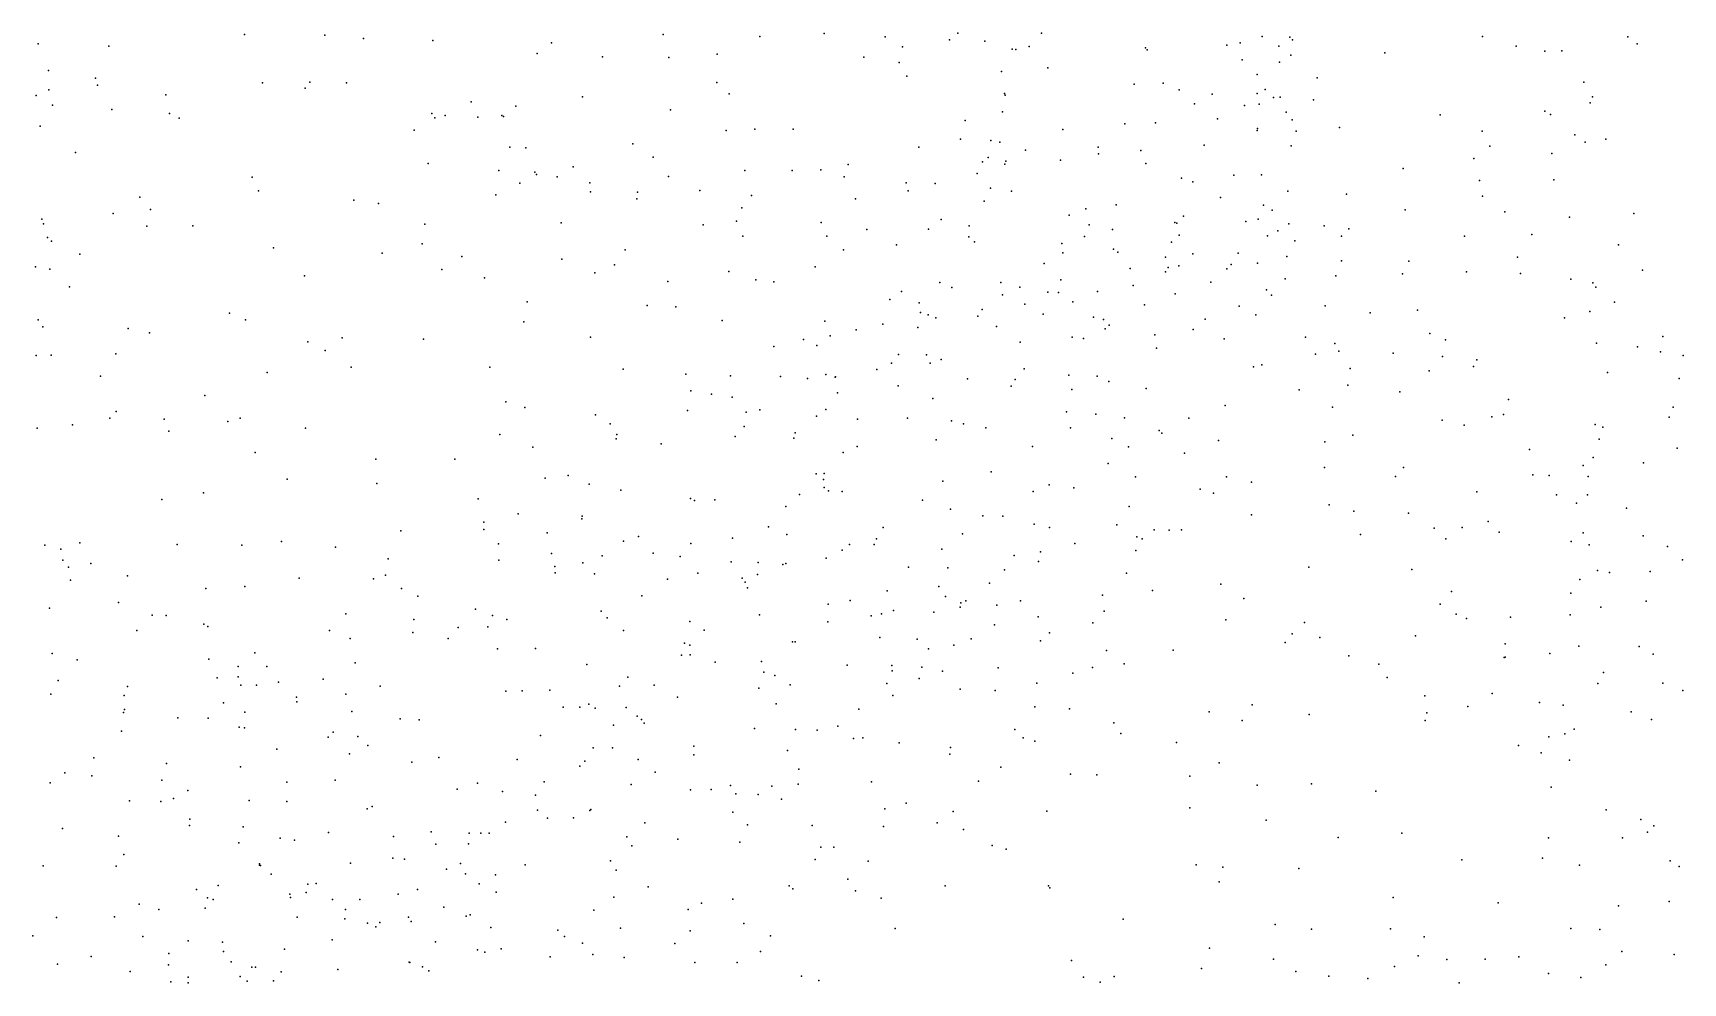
# Model space of a CAD drawing. Header units: metres. Extents: x -25 to 25, y -27.8 to 27.8.
# Drawn here: x 1.44 to 2.821, y -3.174 to -2.379 of the extents above; entities that cross this region are included whole.
import ezdxf

# ---------------------------------------------------------------- set-up
doc = ezdxf.new("R2010")
doc.units = ezdxf.units.M

msp = doc.modelspace()

# ---------------------------------------------------------------- linework, layer by layer
for p in [(1.4441, -2.3882, -6.7238), (1.617, -2.3804, 13.5545), (1.6842, -2.3808, 13.8907), (1.7166, -2.3837, 14.5938), (1.7745, -2.3854, 14.3115), (1.8739, -2.3872, -8.1674), (1.9675, -2.3804, -8.2717), (2.0484, -2.3819, 10.3685), (2.1021, -2.3795, -12.0012), (2.1532, -2.3823, 18.8787), (2.2072, -2.3848, -8.7121), (2.214, -2.3791, -11.7757), (2.2366, -2.3859, -11.6788), (2.2842, -2.3793, -11.0879), (2.4393, -2.3892, 24.5437), (2.4504, -2.3873, 24.0969), (2.4688, -2.3819, -10.0696), (2.492, -2.3827, -9.3391), (2.4943, -2.3847, -10.371), (2.6532, -2.382, 12.3128), (2.7749, -2.3824, 24.982), (2.7826, -2.3881, 23.6715), (1.5034, -2.3901, -12.7371), (1.8619, -2.3962, 13.2505), (1.9165, -2.399, -12.2586), (1.9721, -2.3996, -12.1908), (2.0127, -2.3967, 13.0963), (2.1353, -2.3993, -8.5765), (2.1678, -2.3907, 18.7955), (2.2595, -2.3926, -11.4895), (2.2626, -2.3929, -11.39), (2.2739, -2.3905, 10.5694), (2.3711, -2.3916, -10.8597), (2.3726, -2.3931, -9.0119), (2.4521, -2.4014, -9.8737), (2.4829, -2.39, -9.6579), (2.4928, -2.3975, -10.4752), (2.5715, -2.3957, 10.9692), (2.6815, -2.3902, 24.9263), (2.7054, -2.3944, 23.7263), (2.7198, -2.394, 11.4342), (1.4529, -2.4105, -22.5562), (1.4923, -2.417, 10.2813), (2.165, -2.4038, -11.8704), (2.1714, -2.4152, 13.0106), (2.2505, -2.4114, -11.592), (2.2895, -2.4081, 12.8428), (2.4646, -2.4137, -9.9536), (2.4832, -2.4035, -10.202), (2.515, -2.4165, -18.6016), (1.4532, -2.4265, -6.9832), (1.4938, -2.4226, -22.813), (1.5512, -2.4308, -7.978), (1.6321, -2.4207, -8.0078), (1.6676, -2.4253, -12.5094), (1.6715, -2.4202, 13.6813), (1.7024, -2.4209, -23.9525), (2.0122, -2.4205, 10.2884), (2.0227, -2.43, -8.3721), (2.253, -2.4296, -11.3016), (2.3616, -2.422, 12.7812), (2.386, -2.4211, 10.665), (2.3994, -2.4265, 24.3385), (2.427, -2.4303, 24.6243), (2.4647, -2.4298, -9.3847), (2.4714, -2.4264, -10.1344), (2.7381, -2.4203, 11.8793), (1.4425, -2.4315, -7.1306), (1.4563, -2.4394, -6.8666), (1.5058, -2.4432, 14.9135), (1.8066, -2.4366, 13.9797), (1.8442, -2.4403, 14.3092), (1.8999, -2.4325, -8.221), (1.9736, -2.4434, -8.3185), (2.2536, -2.4312, 10.4977), (2.4121, -2.4382, 24.1653), (2.454, -2.4398, -10.6841), (2.4663, -2.4385, -9.5284), (2.4782, -2.4331, -10.5826), (2.4839, -2.4327, 10.8007), (2.5118, -2.4351, -24.9851), (2.7055, -2.4446, 12.2167), (2.7435, -2.4374, 11.5409), (2.7453, -2.4326, 11.6294), (1.4458, -2.4571, -6.7447), (1.5543, -2.4464, 10.2185), (1.5622, -2.4502, -12.5776), (1.7738, -2.4464, 13.813), (1.7762, -2.4501, 13.4798), (1.7848, -2.4481, 14.5961), (1.8123, -2.4496, -12.3398), (1.8323, -2.4482, 14.451), (1.8337, -2.4488, -8.1664), (2.2201, -2.4522, -8.8391), (2.2515, -2.4449, -11.2243), (2.3538, -2.455, -10.8877), (2.3796, -2.4541, 24.4309), (2.4315, -2.4509, -9.2945), (2.4888, -2.4454, -10.2748), (2.494, -2.4517, -10.4067), (2.5336, -2.4581, 24.8905), (2.6177, -2.4476, -28.7831), (2.7101, -2.4474, 11.2536), (1.7589, -2.4604, -12.3852), (1.9419, -2.4717, -23.9871), (2.0201, -2.4606, 13.1916), (2.0442, -2.4594, -8.4536), (2.0761, -2.4596, -12.0372), (2.2163, -2.468, -11.6928), (2.2416, -2.4691, -11.4993), (2.2491, -2.4703, 12.9369), (2.3019, -2.4597, -10.9942), (2.4647, -2.4606, 24.7555), (2.4649, -2.4589, 12.6609), (2.4974, -2.4611, 23.9143), (2.6531, -2.4613, 11.0563), (2.7305, -2.4644, 12.0826), (2.7393, -2.4704, 11.3713), (2.7565, -2.4679, 11.8066), (1.4754, -2.479, -24.0336), (1.8391, -2.4745, 13.883), (1.8525, -2.4752, 13.4482), (1.9591, -2.483, 10.1755), (2.1813, -2.4745, -11.8189), (2.2394, -2.4831, -11.3992), (2.2706, -2.4771, -26.4881), (2.2999, -2.4856, -9.0218), (2.3316, -2.4746, -23.566), (2.3318, -2.4801, -9.0903), (2.3673, -2.4774, 24.5572), (2.4204, -2.4729, -26.6863), (2.493, -2.4735, -10.5123), (2.6461, -2.4842, -18.2115), (2.6594, -2.4738, 12.3454), (2.7112, -2.4798, 25.0479), (1.6233, -2.4997, 14.8668), (1.7706, -2.4883, 14.677), (1.8299, -2.494, 13.6993), (1.8599, -2.4954, 13.5298), (1.8613, -2.4975, 14.5272), (1.8788, -2.4993, 10.1158), (1.8922, -2.4911, -12.2611), (1.9718, -2.4992, 13.4308), (2.0358, -2.4942, 13.3295), (2.0753, -2.4942, -15.1026), (2.0994, -2.4935, -8.6291), (2.1189, -2.4994, -8.706), (2.1223, -2.4891, 10.2668), (2.2303, -2.4965, 10.3768), (2.2346, -2.4869, -11.5715), (2.2534, -2.4887, -8.9477), (2.2542, -2.4864, -11.1289), (2.3715, -2.4882, 24.2194), (2.445, -2.498, 24.8436), (2.4684, -2.4977, -15.0484), (2.5868, -2.4924, 10.8842), (1.6288, -2.5112, -8.0528), (1.8473, -2.5046, -8.2144), (1.9061, -2.5044, 14.4109), (1.9066, -2.512, 13.7705), (1.946, -2.5123, 14.122), (1.9981, -2.5108, -12.1308), (2.1707, -2.5045, 13.3439), (2.1725, -2.511, 13.4683), (2.1951, -2.505, 13.1527), (2.2415, -2.509, 13.0789), (2.2591, -2.5114, 13.3415), (2.4013, -2.5006, -9.3387), (2.4107, -2.5036, 12.7523), (2.4903, -2.5113, -10.3347), (2.6507, -2.5025, -13.8927), (2.7131, -2.5019, -15.014), (1.5293, -2.5163, 10.1311), (1.5383, -2.5267, 14.9692), (1.7084, -2.519, -15.1395), (1.7291, -2.5216, -8.1192), (1.8273, -2.5145, -12.3104), (1.9455, -2.5178, 14.224), (2.0332, -2.5253, 13.6917), (2.0413, -2.5149, 13.5815), (2.1283, -2.5178, 13.5597), (2.236, -2.5197, -11.2378), (2.3212, -2.5263, 13.1237), (2.3465, -2.5229, 13.3468), (2.4339, -2.5168, -9.9821), (2.47, -2.5231, 10.6638), (2.4773, -2.5273, 24.9426), (2.5395, -2.5138, -18.406), (2.5884, -2.5269, 12.5083), (2.6533, -2.5155, 23.6551), (1.4474, -2.5347, -7.9763), (1.4487, -2.5387, -6.7799), (1.5069, -2.53, -12.5479), (1.5352, -2.5406, -29.3727), (1.5737, -2.5405, -12.4905), (1.768, -2.5391, -23.4181), (1.8821, -2.5378, -8.2691), (2.0008, -2.5397, 13.9243), (2.0287, -2.5366, -8.5073), (2.0997, -2.5377, 10.1871), (2.2001, -2.5351, 13.6085), (2.2235, -2.5405, -11.4838), (2.3072, -2.5315, -10.9752), (2.3239, -2.5397, 24.6272), (2.3958, -2.5375, 13.2405), (2.3975, -2.5381, -9.4607), (2.4029, -2.5323, -9.6154), (2.4552, -2.5367, -10.6879), (2.4654, -2.5347, 23.8581), (2.4912, -2.5387, -10.4015), (2.5206, -2.5404, 10.7438), (2.6719, -2.5288, -26.8875), (2.7261, -2.5332, 11.2074), (2.78, -2.53, 11.7464), (1.4519, -2.5501, -7.0573), (1.4554, -2.5532, 15.0584), (2.034, -2.549, 13.8361), (2.1044, -2.549, -11.9503), (2.1379, -2.5436, 13.7357), (2.1896, -2.5433, 10.2751), (2.2232, -2.5495, -11.3664), (2.2281, -2.5539, 13.7231), (2.3011, -2.5551, 10.3863), (2.32, -2.5492, 24.3022), (2.3435, -2.5436, 24.7473), (2.393, -2.554, -9.789), (2.3994, -2.5482, 13.5263), (2.4734, -2.5489, -10.2281), (2.4819, -2.5445, -10.5713), (2.4962, -2.553, -25.7848), (2.5352, -2.5491, 12.5943), (2.5415, -2.5429, 25.0072), (2.6381, -2.549, 12.4286), (2.6946, -2.5477, 12.2821), (1.479, -2.5642, 10.0822), (1.6412, -2.5589, -12.4374), (1.7321, -2.5633, -12.3771), (1.7658, -2.5554, 10.0426), (1.7989, -2.5661, -8.2116), (1.8827, -2.5682, -12.2471), (1.9356, -2.5606, -12.1925), (2.1184, -2.5605, -24.103), (2.1626, -2.5562, -8.8843), (2.3019, -2.5629, 24.502), (2.3444, -2.5599, 24.8427), (2.3479, -2.5625, 24.1303), (2.3879, -2.5667, -9.8704), (2.4108, -2.5637, 13.0827), (2.4488, -2.5632, -10.124), (2.4895, -2.5661, -10.5008), (2.6826, -2.5667, 23.5897), (2.7672, -2.5564, 11.4059), (1.442, -2.5747, -7.1433), (1.454, -2.5766, -6.9215), (1.6672, -2.5822, 10.013), (1.782, -2.5768, 14.7729), (1.9102, -2.5796, -8.3374), (1.9266, -2.5731, 14.5426), (2.0223, -2.5787, 14.1859), (2.0947, -2.5746, -8.7905), (2.2864, -2.572, -9.174), (2.3583, -2.5761, 13.6925), (2.388, -2.5788, -10.8129), (2.3901, -2.5752, 23.9864), (2.399, -2.5739, 12.891), (2.4393, -2.5763, 12.8142), (2.443, -2.5728, 25.0413), (2.4649, -2.5716, 13.153), (2.5306, -2.5821, 13.5227), (2.5351, -2.5696, 13.3003), (2.5864, -2.5806, -23.5633), (2.5917, -2.57, 25.0889), (2.6398, -2.579, 10.9201), (2.685, -2.5803, 11.0274), (2.7872, -2.5776, -18.837), (1.4705, -2.5915, -12.5238), (1.8179, -2.584, -12.2956), (1.9714, -2.5871, -12.1369), (2.0449, -2.5855, 10.0958), (2.06, -2.5872, 14.0384), (2.167, -2.5954, -8.9594), (2.1989, -2.5879, -11.5399), (2.209, -2.592, -11.1701), (2.25, -2.5879, -11.0898), (2.266, -2.5918, 24.86), (2.2895, -2.5959, 24.3845), (2.2983, -2.5961, 25.1044), (2.3004, -2.5857, 24.9577), (2.331, -2.5953, -9.3784), (2.3609, -2.5903, -9.6445), (2.4258, -2.5874, 13.615), (2.4724, -2.5939, 12.9975), (2.4882, -2.5847, 25.12), (2.7273, -2.585, 12.1849), (2.7456, -2.588, -13.192), (2.7481, -2.5917, -28.7027), (1.8536, -2.6039, 14.7071), (1.9539, -2.607, -8.4682), (1.978, -2.6081, 14.475), (2.1571, -2.602, -11.7609), (2.1816, -2.6048, 24.9093), (2.2344, -2.6103, 13.8352), (2.2515, -2.598, 24.7088), (2.2701, -2.6059, 24.6018), (2.3103, -2.604, 24.1945), (2.3702, -2.6064, 25.1842), (2.3959, -2.5973, -9.9661), (2.4496, -2.6077, -10.1972), (2.4766, -2.5985, 10.5999), (2.5215, -2.6073, 13.0728), (2.7638, -2.6042, 11.999), (1.4441, -2.6189, 15.1153), (1.6044, -2.6135, 14.9889), (1.6178, -2.6191, -8.1247), (1.8508, -2.6207, 9.9826), (2.0168, -2.6196, -8.6579), (2.1027, -2.6201, -11.8876), (2.1512, -2.6228, 10.1337), (2.1828, -2.613, 25.1344), (2.1892, -2.6148, -11.2539), (2.1957, -2.6175, 24.7752), (2.2307, -2.616, 10.2323), (2.2856, -2.6144, -9.2694), (2.3275, -2.6167, -10.8904), (2.336, -2.6188, -9.5632), (2.3408, -2.6234, 24.0377), (2.421, -2.6184, -10.7363), (2.4635, -2.6149, -10.2781), (2.5592, -2.6131, 13.1744), (2.5988, -2.611, 23.6071), (2.7219, -2.6173, 11.1196), (2.7431, -2.612, 12.1035), (1.4481, -2.6249, -7.0423), (1.5195, -2.6262, 10.0071), (1.5374, -2.6299, -8.0973), (1.67, -2.6375, -12.3876), (1.6987, -2.6341, 14.9196), (1.7669, -2.6353, 9.9614), (1.9067, -2.6336, -12.1954), (2.0849, -2.6354, -23.6489), (2.1072, -2.6323, -8.9191), (2.129, -2.6274, 25.0047), (2.1806, -2.6254, -9.0409), (2.2465, -2.6247, 25.204), (2.2662, -2.6377, -24.285), (2.3097, -2.6334, 25.2594), (2.3192, -2.6347, -9.469), (2.3375, -2.6266, -28.9239), (2.3791, -2.6317, -24.5106), (2.4112, -2.6272, -10.0942), (2.437, -2.6349, -10.6446), (2.5051, -2.6335, 25.2188), (2.6091, -2.6305, 25.2142), (2.6224, -2.6359, 13.3623), (2.8043, -2.6331, 11.7785), (1.4425, -2.649, -6.8029), (1.4552, -2.6486, -8.0739), (1.5093, -2.6475, -12.4505), (1.6844, -2.6447, 9.9466), (2.06, -2.6414, -8.8555), (2.096, -2.6406, 25.1143), (2.1643, -2.648, -11.5169), (2.1879, -2.6484, 14.0573), (2.3804, -2.6428, 25.3203), (2.5135, -2.6477, 13.7251), (2.5297, -2.6389, 10.6817), (2.5329, -2.6452, 23.649), (2.5785, -2.6469, 13.6147), (2.6199, -2.6496, 13.22), (2.7486, -2.6386, 11.2314), (2.783, -2.6415, 11.9207), (2.8024, -2.6457, 11.4509), (2.8211, -2.649, 23.4381), (1.636, -2.6632, -8.1778), (1.7062, -2.6587, -8.2224), (1.8224, -2.6587, -12.261), (1.934, -2.6603, -8.5302), (1.9864, -2.6644, -8.7063), (2.1037, -2.6647, 24.7957), (2.1463, -2.6606, -11.6464), (2.1586, -2.6554, -11.3506), (2.1908, -2.6552, 25.3052), (2.2, -2.6523, -9.1474), (2.2695, -2.6601, 25.3406), (2.3071, -2.6653, -9.6351), (2.4615, -2.6583, -10.5317), (2.4685, -2.6568, 23.7416), (2.5424, -2.6597, 12.9928), (2.6085, -2.6617, -13.6097), (2.6456, -2.6582, 10.8828), (2.6484, -2.6526, 12.4459), (2.758, -2.6632, -13.9775), (1.4965, -2.6661, -23.0897), (1.9907, -2.6785, 25.071), (2.0239, -2.6658, 24.9147), (2.0656, -2.6665, 14.3511), (2.0882, -2.668, -29.0795), (2.1115, -2.667, 14.2253), (2.1116, -2.6668, 10.0437), (2.1642, -2.6742, 24.5927), (2.2223, -2.6683, -9.2405), (2.2586, -2.6746, -9.3383), (2.2622, -2.669, 24.2675), (2.3094, -2.6772, -9.7159), (2.3307, -2.6663, 10.2867), (2.3406, -2.6705, 13.9106), (2.3717, -2.6766, 23.8798), (2.4999, -2.6775, 10.5694), (2.5405, -2.6737, -25.6091), (2.5841, -2.6793, 12.5737), (2.8178, -2.6682, 11.6903), (1.5837, -2.6823, -15.2148), (1.8357, -2.6875, -24.0341), (1.8517, -2.6923, -8.4321), (2.008, -2.6811, 25.1553), (2.0251, -2.6836, 9.9848), (2.1133, -2.68, -11.7732), (2.1931, -2.6848, 24.51), (2.4379, -2.6906, -18.4924), (2.5276, -2.6922, -18.7618), (2.6751, -2.6858, 13.5264), (2.8129, -2.6921, 25.2258), (1.4731, -2.707, -12.4349), (1.5041, -2.7013, -8.1447), (1.5094, -2.6958, 9.9387), (1.5496, -2.702, -24.1225), (1.603, -2.7041, 9.9058), (1.6134, -2.7013, -12.3797), (1.9109, -2.6986, 14.744), (1.923, -2.7061, -8.6024), (1.9878, -2.695, -8.8269), (2.037, -2.6963, -8.9117), (2.0482, -2.6943, 14.4975), (2.0959, -2.6995, 25.3176), (2.1035, -2.6941, -9.026), (2.1301, -2.7021, -11.4752), (2.1718, -2.7013, 25.3793), (2.2088, -2.7034, 10.1017), (2.2188, -2.7059, 14.1197), (2.3051, -2.6961, -9.7937), (2.3295, -2.698, -9.9333), (2.3536, -2.701, -10.0098), (2.4074, -2.7012, 10.3714), (2.6195, -2.7029, 10.8007), (2.6378, -2.7071, 13.66), (2.661, -2.7002, 23.4593), (2.6708, -2.6983, 25.3107), (2.7475, -2.7066, 12.1334), (2.8094, -2.7006, 11.3666), (1.4435, -2.7098, -6.9327), (1.5537, -2.7121, 15.1106), (1.6681, -2.7096, -29.2714), (1.8308, -2.7151, 14.858), (1.928, -2.7185, -8.6919), (1.9286, -2.7151, -12.1324), (2.0278, -2.7167, 24.7361), (2.0352, -2.7084, -11.983), (2.0767, -2.718, -11.864), (2.0779, -2.7137, 24.6271), (2.1958, -2.7194, -9.2906), (2.2376, -2.7095, 24.3376), (2.3084, -2.7093, -10.8702), (2.3431, -2.7184, -10.8069), (2.3825, -2.7117, 23.7988), (2.3848, -2.7139, -10.1351), (2.4324, -2.72, 23.6754), (2.5447, -2.7155, 23.535), (2.751, -2.7189, 11.1772), (2.7541, -2.7088, -23.556), (1.6258, -2.7301, -8.2517), (1.8582, -2.7256, -12.2007), (1.9658, -2.7227, 9.9244), (2.1181, -2.7299, -11.2752), (2.1297, -2.7249, -9.1512), (2.2766, -2.725, 24.094), (2.3569, -2.7252, 25.4382), (2.4037, -2.7307, -10.2086), (2.5214, -2.721, 25.3973), (2.6925, -2.7275, 12.3492), (2.7459, -2.7343, 13.4406), (2.8163, -2.7265, -17.9426), (1.7268, -2.7357, -8.3352), (1.7929, -2.7356, -12.2544), (2.0955, -2.7478, -11.7123), (2.1023, -2.7475, -11.6419), (2.242, -2.7463, -9.5185), (2.3399, -2.7393, 10.2343), (2.5211, -2.7425, 13.8749), (2.587, -2.7425, 13.7966), (2.7375, -2.7408, 12.2097), (2.7881, -2.7387, 11.2898), (1.6528, -2.7524, -12.3418), (1.7276, -2.756, 9.8586), (1.8687, -2.7516, -8.6033), (1.8879, -2.7493, 24.976), (1.9056, -2.7565, 14.8119), (1.9319, -2.7616, 25.2433), (2.1017, -2.7527, -11.3586), (2.1023, -2.7593, -11.5591), (2.1058, -2.7621, -11.2103), (2.2016, -2.7541, 25.4628), (2.2905, -2.7572, -9.8659), (2.3113, -2.7597, 23.8938), (2.3629, -2.7503, 14.0057), (2.417, -2.7607, -26.1729), (2.4389, -2.7504, -10.4911), (2.46, -2.7548, -25.0858), (2.5805, -2.75, -18.2638), (2.6953, -2.7488, 10.9624), (2.7091, -2.7493, -13.3978), (2.7417, -2.7502, 25.3182), (1.5478, -2.7692, -8.2519), (1.5826, -2.7638, -12.3628), (1.8126, -2.7689, -8.536), (1.9904, -2.7685, 24.6397), (1.9937, -2.7702, 25.3558), (2.0106, -2.7695, -9.0314), (2.0702, -2.7751, 14.5882), (2.0816, -2.7651, -11.7942), (2.1173, -2.7627, 25.4281), (2.1845, -2.7698, -9.3745), (2.277, -2.7626, -9.7925), (2.3576, -2.7752, 23.7348), (2.428, -2.7641, -10.3891), (2.5248, -2.7738, 10.5707), (2.6486, -2.763, 12.9757), (2.7151, -2.7654, 13.088), (2.732, -2.7725, 11.0923), (2.7412, -2.7653, 13.1684), (1.8172, -2.7882, 14.934), (1.846, -2.7814, 25.0439), (1.8992, -2.7855, -8.8518), (1.8996, -2.7832, 24.774), (2.2079, -2.7773, -9.4453), (2.235, -2.7829, 24.1507), (2.2516, -2.7833, -9.7299), (2.2779, -2.79, -10.8546), (2.4599, -2.7823, 23.521), (2.5455, -2.7791, 23.4221), (2.5913, -2.7809, 12.6772), (2.6581, -2.7877, 10.8501), (2.7737, -2.7767, 13.5332), (1.7477, -2.7956, -8.4875), (1.8174, -2.7945, -8.6553), (1.8702, -2.7973, -23.6525), (1.9468, -2.8004, -8.983), (2.0255, -2.8017, 24.524), (2.0556, -2.7923, -9.1608), (2.0708, -2.7986, -11.4817), (2.1459, -2.8022, -15.1257), (2.1515, -2.7928, -11.0544), (2.2179, -2.7982, 14.2671), (2.2909, -2.7927, 10.135), (2.3471, -2.7906, -10.7458), (2.364, -2.8005, 14.0761), (2.3685, -2.8022, -10.2309), (2.3785, -2.7946, -10.6438), (2.3909, -2.795, 25.534), (2.4013, -2.7947, -10.3086), (2.5512, -2.7987, 25.4873), (2.6128, -2.7932, 12.7952), (2.6227, -2.8023, 12.5484), (2.6363, -2.7927, 25.4421), (2.6671, -2.7968, 12.4635), (2.7374, -2.7972, 13.6747), (2.7877, -2.7997, 13.2348), (1.4499, -2.8075, 23.7392), (1.4631, -2.8108, 23.9256), (1.4791, -2.8055, 15.2501), (1.5606, -2.807, -8.314), (1.6148, -2.8075, 9.8405), (1.6479, -2.8046, -8.3623), (1.6932, -2.8092, -8.4212), (1.8297, -2.8064, -8.7793), (1.8738, -2.8146, 9.8362), (1.9163, -2.8165, 24.6524), (1.9343, -2.8043, -12.065), (1.9591, -2.8141, 9.872), (1.9815, -2.8171, -9.0845), (1.9905, -2.8062, -11.9595), (2.1172, -2.8117, -9.3121), (2.1233, -2.8069, 24.3722), (2.1439, -2.8069, 14.4513), (2.2006, -2.8108, -9.5686), (2.2612, -2.8162, -9.9318), (2.2832, -2.8131, -10.005), (2.3121, -2.8062, -10.0838), (2.363, -2.812, -24.8301), (2.7275, -2.8046, 12.2662), (2.7425, -2.8072, 23.2885), (2.808, -2.8087, 11.9433), (1.4649, -2.8201, -12.3568), (1.4695, -2.8259, 24.0196), (1.4882, -2.8228, 9.8676), (1.7373, -2.8191, -12.2416), (1.8299, -2.8201, 24.8269), (1.8766, -2.8255, -8.9149), (1.8769, -2.8306, -12.1015), (1.9002, -2.8222, 25.3282), (1.9964, -2.831, -11.8896), (2.0244, -2.8214, 14.7163), (2.0468, -2.8221, -11.6795), (2.0677, -2.8238, -11.1424), (2.07, -2.823, 25.4761), (2.1038, -2.8185, 9.9372), (2.1728, -2.8259, -9.494), (2.2056, -2.8264, -9.6767), (2.253, -2.8282, -24.5339), (2.2816, -2.8211, 23.6231), (2.3553, -2.8309, 23.3451), (2.5079, -2.8259, 13.9946), (2.5942, -2.828, 10.7065), (2.7496, -2.8288, 11.1614), (2.7596, -2.8304, 12.1497), (2.7935, -2.8296, 12.0371), (2.8207, -2.8199, 11.388), (1.4714, -2.8367, 23.6044), (1.519, -2.8332, 23.8383), (1.5846, -2.8439, 15.1989), (1.6171, -2.8421, -8.447), (1.6627, -2.8351, -12.2752), (1.7248, -2.8357, 15.0691), (1.735, -2.8325, -8.5618), (1.7485, -2.8438, -8.6786), (1.9098, -2.8315, 14.8713), (1.971, -2.8361, 14.8055), (2.0336, -2.8352, -11.346), (2.0361, -2.8385, 24.4291), (2.0379, -2.8431, -9.2391), (2.0465, -2.832, -11.5802), (2.1981, -2.8422, -10.9139), (2.2407, -2.8393, 23.7667), (2.4342, -2.8403, 23.2779), (2.7348, -2.8364, 13.0152), (1.5115, -2.8555, -12.3114), (1.7621, -2.8502, 25.0307), (1.9496, -2.8499, 25.4207), (2.1056, -2.8568, -11.0365), (2.1239, -2.8538, -9.4196), (2.155, -2.8457, -10.9791), (2.2038, -2.8506, -9.789), (2.2165, -2.8559, 23.9245), (2.2207, -2.854, 24.0336), (2.2467, -2.8576, -10.8112), (2.2666, -2.8542, -23.795), (2.3351, -2.8494, 25.5791), (2.377, -2.8454, -10.5235), (2.4534, -2.8521, -25.9414), (2.6177, -2.8568, -15.0555), (2.6272, -2.8462, 23.2045), (2.7271, -2.8477, 23.2), (2.7903, -2.8544, 13.0824), (1.4536, -2.8602, -8.3245), (1.5396, -2.8661, -8.4165), (1.5514, -2.8663, 23.6669), (1.7019, -2.8649, 9.7882), (1.7588, -2.8698, -8.8375), (1.8102, -2.861, 24.75), (1.8245, -2.8665, 14.9928), (1.8365, -2.8697, -8.9692), (1.9154, -2.8628, 24.559), (1.9205, -2.8683, -12.012), (1.9896, -2.8715, -11.8138), (2.048, -2.8657, -9.3066), (2.1053, -2.8718, -24.3579), (2.1416, -2.8666, 23.3838), (2.1503, -2.865, -9.5592), (2.1602, -2.8623, 23.5732), (2.194, -2.8636, 23.6834), (2.216, -2.8593, 25.581), (2.2812, -2.8676, 23.2545), (2.327, -2.8726, -10.2592), (2.3366, -2.8628, -10.6173), (2.4383, -2.8699, 25.5876), (2.5042, -2.8721, -25.417), (2.6312, -2.8653, 13.9183), (2.64, -2.8688, -28.7927), (2.6767, -2.8678, 12.8163), (2.7267, -2.8659, 11.068), (2.7524, -2.8594, -26.9223), (1.5267, -2.8788, 15.2874), (1.5829, -2.8735, 23.7974), (1.5862, -2.8755, -12.2673), (1.6882, -2.879, -8.6235), (1.7054, -2.8855, -8.775), (1.7578, -2.8806, -12.1613), (1.7874, -2.8855, 9.7837), (1.7957, -2.8763, 25.2449), (1.8207, -2.8758, -12.1075), (1.9341, -2.879, -9.1344), (2.0018, -2.8787, -11.6665), (2.1487, -2.8848, 24.1945), (2.1801, -2.8861, 9.969), (2.2252, -2.886, 14.4152), (2.2449, -2.8743, -10.0357), (2.2908, -2.8808, -10.1748), (2.4938, -2.8816, 23.1604), (2.5171, -2.8848, 10.4842), (2.5973, -2.8834, 25.5539), (1.4559, -2.8983, 23.4298), (1.6256, -2.8975, -8.6589), (1.8286, -2.8942, -15.2365), (1.8606, -2.894, -12.0529), (1.9828, -2.8995, -11.4574), (1.9854, -2.8895, -11.333), (1.9896, -2.8911, -11.225), (1.9899, -2.8994, -11.531), (2.0756, -2.8884, 25.5579), (2.0779, -2.8885, 23.5316), (2.1896, -2.8942, -9.9105), (2.2107, -2.8912, 23.2091), (2.2832, -2.8876, -10.7206), (2.3384, -2.8956, -10.4755), (2.3942, -2.8953, 23.1519), (2.488, -2.889, 10.3845), (2.5413, -2.9001, 14.0535), (2.6723, -2.8901, 25.5029), (2.7097, -2.8982, 12.8884), (2.7339, -2.892, 13.8188), (2.7845, -2.8922, -13.6077), (2.7961, -2.8987, 13.7468), (1.477, -2.9036, -8.4679), (1.587, -2.9028, -8.593), (1.6117, -2.909, -8.7288), (1.6357, -2.9091, 23.6885), (1.7097, -2.9059, 24.9425), (1.9035, -2.9074, 14.9433), (2.0108, -2.9054, 23.3946), (2.0497, -2.905, -9.3986), (2.0517, -2.9138, 24.3052), (2.1213, -2.908, -9.6122), (2.1587, -2.9083, 14.5863), (2.159, -2.9127, 23.8069), (2.1838, -2.9095, -10.8404), (2.2013, -2.913, -9.9934), (2.2477, -2.9103, -10.1135), (2.3268, -2.9098, 14.2691), (2.3534, -2.9069, 10.1393), (2.5666, -2.9072, 10.6069), (2.6715, -2.9015, 10.8754), (2.6722, -2.9013, 12.7249), (2.7545, -2.9141, 23.1103), (1.4609, -2.9208, 24.2474), (1.519, -2.9259, -8.6628), (1.594, -2.9184, 23.5554), (1.6116, -2.9178, 9.7726), (1.6139, -2.9248, -8.8368), (1.627, -2.9248, 23.8993), (1.6455, -2.9221, 15.2177), (1.6829, -2.9196, -8.8829), (1.7306, -2.9256, -29.1732), (1.9309, -2.9256, 25.4965), (1.9377, -2.9179, -11.8497), (1.9599, -2.9247, 23.4616), (2.0476, -2.9272, 9.8527), (2.0608, -2.9167, 14.7549), (2.0737, -2.9245, 23.7177), (2.1546, -2.9234, 24.1013), (2.1816, -2.9192, 23.9777), (2.2161, -2.9279, 14.4966), (2.2801, -2.923, -10.2303), (2.3103, -2.9146, -10.5699), (2.5734, -2.9183, -23.76), (2.7499, -2.9232, 12.2364), (2.8043, -2.9229, 25.4352), (1.4549, -2.9322, 15.4336), (1.5161, -2.9334, 15.3734), (1.5993, -2.9394, -12.204), (1.6605, -2.9347, 23.7896), (1.6608, -2.9385, -8.9494), (1.7018, -2.9322, 24.8466), (1.8356, -2.9298, -9.1228), (1.8494, -2.9295, 25.4087), (1.8724, -2.9289, 24.4999), (1.9052, -2.9405, 9.7739), (1.9794, -2.9347, 23.5947), (2.0619, -2.9402, 23.2291), (2.1597, -2.9334, 23.1572), (2.2453, -2.929, 23.1364), (2.4604, -2.941, -26.517), (2.6049, -2.9336, 10.6925), (2.6614, -2.9317, 23.0874), (2.7011, -2.9391, 12.4819), (2.7208, -2.9415, 13.895), (2.8209, -2.929, 11.9727), (1.5157, -2.9475, -12.2302), (1.5166, -2.9451, -8.8328), (1.5611, -2.9521, 23.4289), (1.5866, -2.9524, 15.3195), (1.6173, -2.9473, 24.0429), (1.7069, -2.9466, 25.1992), (1.7473, -2.9528, 24.6538), (1.7631, -2.9536, -12.0816), (1.8836, -2.9432, 23.5041), (1.8977, -2.943, -9.211), (1.9105, -2.9438, 23.3909), (1.9365, -2.9434, 24.4046), (1.9456, -2.9507, -11.6364), (1.9492, -2.9535, -11.1435), (2.1311, -2.9447, 9.8998), (2.2785, -2.9427, 14.3832), (2.3075, -2.9445, -28.908), (2.4244, -2.9469, 10.2246), (2.4521, -2.9543, 25.6512), (2.5082, -2.9492, 23.0706), (2.6052, -2.9541, 25.6067), (2.6066, -2.9477, 14.0281), (2.6409, -2.9424, 10.793), (2.7776, -2.9471, 12.9546), (2.7946, -2.9535, 12.0978), (1.5141, -2.9632, -8.9351), (1.6126, -2.9599, -9.0164), (1.617, -2.9603, -24.3331), (1.6869, -2.9682, -12.1375), (1.6911, -2.9641, -9.0599), (1.7118, -2.9675, 23.5889), (1.8647, -2.9667, 23.6325), (1.9257, -2.9582, -11.75), (1.9515, -2.9564, -9.3427), (2.044, -2.9608, -9.549), (2.0783, -2.9618, -10.9301), (2.0963, -2.9622, 25.6277), (2.1136, -2.9589, -9.8097), (2.1267, -2.9694, 14.6783), (2.1346, -2.9687, -9.9223), (2.2619, -2.9617, 25.6672), (2.2688, -2.9686, -10.3151), (2.3447, -2.9562, 23.0801), (2.3505, -2.9652, 25.6731), (2.7087, -2.9679, 11.0252), (2.7221, -2.9654, 12.3956), (2.7301, -2.9614, 25.5229), (1.6439, -2.9783, 24.9464), (1.7047, -2.9821, 23.8702), (1.7202, -2.9751, 23.7387), (1.9087, -2.977, -11.2909), (1.925, -2.9771, -11.5622), (1.993, -2.9756, -11.0398), (1.993, -2.983, -9.4619), (2.0715, -2.9792, 23.8338), (2.1649, -2.9729, -10.0117), (2.2073, -2.9824, -10.1532), (2.208, -2.9767, -10.7309), (2.2784, -2.9715, -10.4961), (2.397, -2.9725, 14.2451), (2.6833, -2.975, 10.9326), (2.7023, -2.9813, -18.7862), (1.4909, -2.9855, -9.0238), (1.5516, -2.9903, 23.3523), (1.6136, -2.993, 24.1353), (1.7571, -2.9891, 24.5761), (1.7796, -2.9853, 23.4766), (1.8452, -2.9869, 23.3411), (1.8977, -2.9924, -11.1762), (1.9019, -2.9883, 23.2687), (1.9464, -2.9868, 14.9488), (2.0811, -2.995, -24.5449), (2.25, -2.9932, -10.4013), (2.4329, -2.9895, -26.3021), (2.7262, -2.9873, 12.8135), (1.4544, -3.0064, 16.1572), (1.4666, -2.9979, 24.3351), (1.4891, -3.0004, 15.9764), (1.5477, -3.0041, 15.5369), (1.6523, -3.0057, 24.7733), (1.6929, -3.004, -9.1384), (1.812, -3.0067, -9.2587), (1.8677, -3.0056, -11.7821), (1.9407, -3.0078, -9.4202), (1.9607, -2.9974, -29.0315), (2.0237, -3.0087, 25.631), (2.0585, -3.0091, 23.9656), (2.0803, -3.0074, 9.8566), (2.1417, -3.0056, -10.7782), (2.2313, -3.0051, 9.9849), (2.3085, -2.9991, 10.0556), (2.3305, -2.9996, 14.3381), (2.4082, -3.0008, 23.0106), (2.4645, -3.0082, -25.6222), (2.5101, -3.0071, 14.1524), (2.7108, -3.0099, 12.7311), (1.5207, -3.0213, 16.0549), (1.5469, -3.0221, 15.7627), (1.5576, -3.0194, -12.1262), (1.5695, -3.0127, -9.1001), (1.6209, -3.0211, 25.0751), (1.6524, -3.0221, 15.3736), (1.7951, -3.0117, -11.9333), (1.833, -3.0137, -11.8509), (1.8606, -3.0168, 15.0747), (1.9903, -3.0121, 23.8012), (2.0076, -3.0119, -9.6067), (2.0283, -3.0157, -9.699), (2.0469, -3.0162, 23.1115), (2.0664, -3.0201, 24.07), (2.1708, -3.0233, -10.6794), (2.5639, -3.0134, 10.6221), (1.5712, -3.0368, 15.8782), (1.7195, -3.0282, 23.3484), (1.7238, -3.0261, -9.2036), (1.8623, -3.0291, -9.3562), (1.8705, -3.036, 23.1924), (1.8923, -3.0356, 24.3437), (1.9059, -3.0295, 25.5691), (1.9068, -3.0287, 9.7604), (2.0256, -3.0308, -9.7736), (2.1529, -3.0281, -10.147), (2.2102, -3.0303, -10.5289), (2.2885, -3.0302, 14.4398), (2.4082, -3.0273, 10.1796), (2.4721, -3.0375, 25.6938), (2.7568, -3.0289, 12.2678), (2.7859, -3.037, 12.1762), (1.4645, -3.0446, 9.7885), (1.5116, -3.051, -9.1347), (1.571, -3.0421, 24.2948), (1.6157, -3.0431, -12.0714), (1.6873, -3.048, 24.6062), (1.7417, -3.0514, 15.2556), (1.7733, -3.0473, 23.9055), (1.8049, -3.0485, 9.7418), (1.8149, -3.0485, 24.4177), (1.8217, -3.0486, -11.2549), (1.8353, -3.0392, -11.4425), (1.937, -3.0516, -10.9745), (1.952, -3.0399, 24.2642), (2.0379, -3.0414, -10.8546), (2.0922, -3.042, -10.0179), (2.1519, -3.043, 23.0247), (2.1968, -3.0398, -10.4458), (2.2189, -3.0455, -15.1794), (2.5325, -3.052, 10.5093), (2.5858, -3.0486, 25.6638), (2.7085, -3.0524, 12.5456), (2.7704, -3.0524, 25.5459), (2.7915, -3.0476, 13.8766), (2.7966, -3.0423, 11.3243), (1.5159, -3.0662, 16.2722), (1.6122, -3.0565, 23.2837), (1.6469, -3.0527, 24.2185), (1.6588, -3.0542, 25.2474), (1.777, -3.0577, 25.4528), (1.8044, -3.0574, -11.3484), (1.9412, -3.0592, -9.5718), (1.9798, -3.0535, 24.1764), (2.0316, -3.0561, -9.9116), (2.0995, -3.0601, -10.7431), (2.1102, -3.0602, 25.6817), (2.2428, -3.0589, 14.5608), (2.2544, -3.0618, -24.8886), (1.4485, -3.0757, 16.3642), (1.5096, -3.0762, 23.217), (1.6295, -3.074, 15.9753), (1.6295, -3.0753, 24.6955), (1.6302, -3.0754, -23.6108), (1.7058, -3.0736, -11.9422), (1.7412, -3.0693, -9.3021), (1.751, -3.0702, 23.247), (1.7859, -3.0787, -11.6631), (1.7978, -3.0739, -11.4907), (1.852, -3.0749, 24.1232), (1.9234, -3.0716, 23.9396), (1.9281, -3.0793, 23.1096), (2.0946, -3.0705, -10.1462), (2.1389, -3.0719, -10.5962), (2.4137, -3.0749, 22.9442), (2.436, -3.0768, 14.2788), (2.4996, -3.0779, 10.365), (2.6361, -3.0707, 10.8347), (2.7034, -3.0693, 11.058), (2.7344, -3.0752, 12.4132), (2.8103, -3.0715, 12.917), (2.8178, -3.0763, 22.9468), (1.5948, -3.0922, 16.2014), (1.6394, -3.0829, -9.2431), (1.6701, -3.091, 15.7445), (1.6768, -3.0907, 15.8795), (1.8019, -3.0826, 23.9974), (1.8133, -3.0909, -9.4292), (1.827, -3.0832, -11.0903), (1.9548, -3.0935, -9.7896), (2.0728, -3.0924, 14.8427), (2.1221, -3.0869, -10.2653), (2.2036, -3.0925, 22.9568), (2.2901, -3.0924, 22.9457), (2.4327, -3.0892, -18.586), (1.5769, -3.0956, 24.3633), (1.586, -3.1027, 24.9741), (1.5907, -3.1041, -11.9774), (1.655, -3.0995, 16.1094), (1.6554, -3.1022, 24.2964), (1.6685, -3.0981, 24.4689), (1.6906, -3.1041, 25.3765), (1.7135, -3.104, -11.8429), (1.7455, -3.0996, -11.7515), (1.7619, -3.0956, -11.2552), (1.8275, -3.0977, 15.1958), (1.9261, -3.1021, 24.0226), (1.9994, -3.107, -10.7616), (2.0257, -3.1036, -10.1126), (2.0759, -3.0951, 23.0095), (2.1284, -3.0968, -10.4257), (2.1499, -3.1029, 9.8885), (2.2911, -3.0942, 10.0183), (2.5785, -3.1022, 14.1509), (2.6665, -3.1067, 22.9166), (2.8096, -3.1056, 12.1187), (1.4595, -3.1191, 23.1532), (1.5082, -3.1184, -12.0077), (1.5287, -3.1079, 16.3468), (1.5453, -3.1122, -9.2505), (1.5841, -3.1111, 24.797), (1.6609, -3.1188, -9.3345), (1.7009, -3.1201, 24.3823), (1.7015, -3.1123, 23.175), (1.7541, -3.1187, -11.137), (1.7839, -3.1104, 24.1722), (1.8025, -3.118, 25.5207), (1.8059, -3.1169, -23.784), (1.9094, -3.1129, -9.6644), (1.9884, -3.1124, 23.0382), (2.3525, -3.1205, 14.4069), (2.7672, -3.1094, 13.9555), (1.4399, -3.1344, 16.4642), (1.5319, -3.1349, -11.9356), (1.7199, -3.1237, -11.363), (1.7269, -3.1269, 15.5169), (1.7301, -3.1233, -11.5882), (1.7564, -3.1224, 9.7264), (1.8231, -3.1274, -9.5571), (1.8792, -3.1297, -15.3176), (1.8848, -3.1349, -24.582), (1.9317, -3.1279, 15.0629), (1.9899, -3.1302, 14.9855), (2.0349, -3.124, -10.6352), (2.0572, -3.1343, -10.519), (2.1616, -3.1281, 25.7226), (2.4797, -3.1249, 22.9045), (2.5101, -3.1287, -28.8324), (2.5763, -3.1285, 25.6933), (2.6044, -3.1352, -26.7115), (2.7272, -3.1281, 12.6033), (2.7515, -3.129, 11.2468), (1.5535, -3.149, 9.7506), (1.5697, -3.1386, 23.1583), (1.5986, -3.1396, -11.8655), (1.5994, -3.1475, -9.3602), (1.6504, -3.1455, 9.726), (1.6903, -3.1378, -9.3955), (1.7768, -3.1393, 15.37), (1.8121, -3.1461, 15.2918), (1.8182, -3.148, -10.9089), (1.8318, -3.1453, -9.6417), (1.8998, -3.1404, -9.7904), (1.9771, -3.1409, -10.2125), (2.0488, -3.1474, 14.9054), (2.4247, -3.1448, 10.1952), (2.77, -3.1474, 22.891), (1.4604, -3.158, 9.7786), (1.4886, -3.1517, -9.3039), (1.5532, -3.1585, 24.5102), (1.6059, -3.1562, -11.7798), (1.623, -3.1607, 25.3082), (1.6262, -3.1605, 16.3469), (1.6951, -3.1626, -11.1266), (1.7548, -3.1565, 15.7062), (1.7554, -3.1567, 15.9537), (1.7659, -3.1604, -10.9621), (1.8728, -3.1519, 9.7372), (1.9085, -3.15, -9.885), (1.9347, -3.1525, -10.0496), (1.9939, -3.1568, -10.3608), (2.0294, -3.1566, 25.6927), (2.3093, -3.155, 25.7405), (2.4181, -3.1617, -25.4521), (2.4782, -3.1538, 10.2916), (2.5797, -3.16, 10.7242), (2.5993, -3.1511, 22.8811), (2.6233, -3.1542, 10.8533), (2.6555, -3.1538, 10.9543), (2.6838, -3.1518, 11.0388), (2.7565, -3.1587, 12.7508), (2.8137, -3.1499, 11.426), (1.5212, -3.1643, -11.8379), (1.5554, -3.1729, 24.9122), (1.5697, -3.1688, 24.7109), (1.5698, -3.1736, 25.1363), (1.6134, -3.1685, -11.6194), (1.6193, -3.1723, -11.4579), (1.6413, -3.1719, -11.2854), (1.6475, -3.1646, -11.5453), (1.7713, -3.1636, 15.8482), (2.0831, -3.1682, 9.8384), (2.0978, -3.1718, 22.9317), (2.3192, -3.169, 14.4788), (2.3333, -3.1731, 10.0615), (2.345, -3.1685, 22.8811), (2.497, -3.1641, 10.3811), (2.5246, -3.1681, 10.505), (2.5572, -3.17, 14.2027), (2.6338, -3.1738, -18.067), (2.7084, -3.1658, 25.6302), (2.7356, -3.1693, -26.9276)]:
    msp.add_point(p)

doc.saveas('drawing.dxf')
